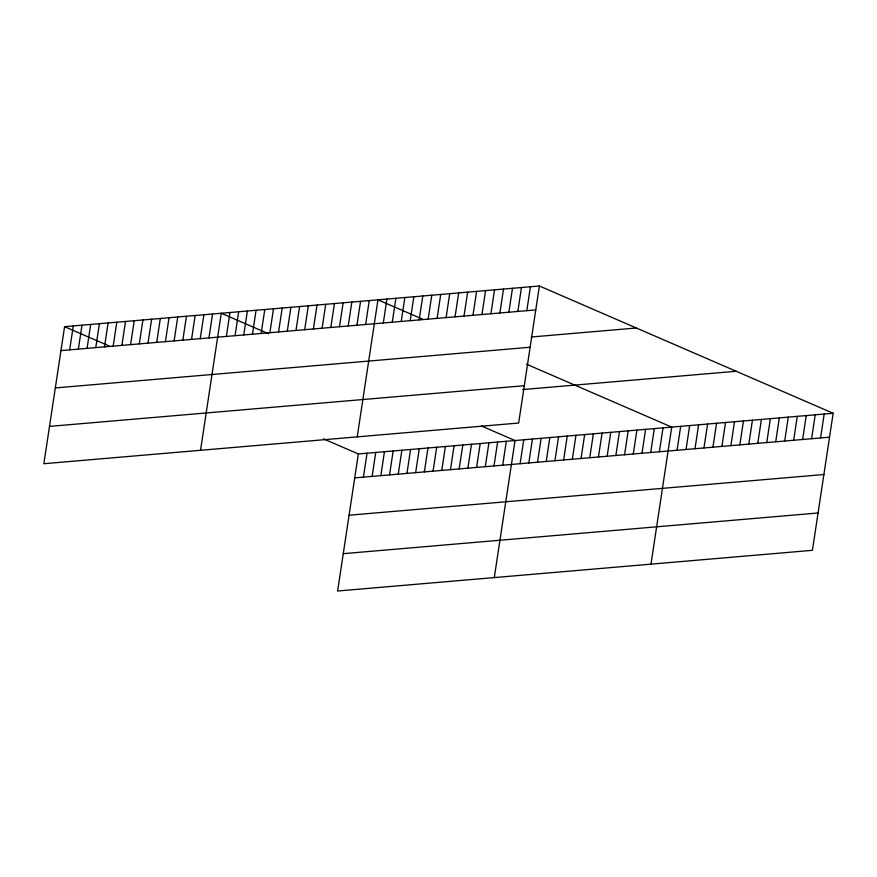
<?xml version="1.0" encoding="UTF-8"?>
<svg xmlns="http://www.w3.org/2000/svg" width="877" height="877" viewBox="0 0 877 877"><rect width="100%" height="100%" fill="white"/><g stroke="black" fill="none" stroke-linecap="round" stroke-linejoin="round"><path stroke-width="1.32" d="M64.58 326.683L43.85 463.725L518.658 423.032L539.388 285.99L64.58 326.683L109.318 346.064M69.667 349.846L73.284 325.937M78.371 349.101L81.989 325.192M87.075 348.355L90.693 324.446M95.779 347.61L99.397 323.701M104.484 346.864L108.101 322.955M113.188 346.119L116.805 322.21M121.892 345.374L125.51 321.464M130.596 344.628L134.214 320.719M139.3 343.883L142.918 319.973M148.005 343.137L151.622 319.217M156.709 342.392L160.327 318.472M165.413 341.646L169.031 317.726M174.117 340.901L177.735 316.981M182.833 340.155L186.439 316.235M191.537 339.41L195.154 315.49M200.241 338.665L203.859 314.744M208.945 337.919L212.563 313.999M200.537 450.296L221.267 313.253L268.494 333.72M226.354 336.428L229.971 312.508M235.058 335.683L238.676 311.763M243.762 334.937L247.38 311.017M252.466 334.181L256.084 310.272M261.171 333.435L264.788 309.526M269.875 332.69L273.492 308.781M278.579 331.945L282.197 308.035M287.283 331.199L290.901 307.29M295.988 330.454L299.605 306.544M304.692 329.708L308.309 305.799M313.396 328.963L317.014 305.053M322.111 328.217L325.718 304.308M330.815 327.472L334.433 303.552M339.52 326.726L343.137 302.806M348.224 325.981L351.841 302.061M356.928 325.235L360.546 301.315M365.632 324.49L369.25 300.57M357.224 436.867L377.954 299.824L422.692 319.217M323.536 438.884L358.342 453.968L337.612 591.01L812.42 550.317L833.15 413.275L539.388 285.99M383.304 322.977L386.921 299.057M363.429 477.132L367.046 453.212M392.271 322.21L395.889 298.29M372.133 476.386L375.751 452.466M401.238 321.431L404.856 297.522M380.837 475.641L384.455 451.721M410.206 320.664L413.823 296.755M389.541 474.895L393.159 450.975M419.173 319.897L422.791 295.988M398.246 474.15L401.863 450.23M428.151 319.129L431.769 295.22M406.95 473.405L410.568 449.484M437.119 318.362L440.736 294.442M415.654 472.659L419.272 448.739M446.086 317.595L449.704 293.674M424.358 471.914L427.976 447.994M455.053 316.827L458.671 292.907M433.063 471.168L436.68 447.248M464.021 316.06L467.638 292.14M441.767 470.423L445.384 446.503M472.988 315.292L476.606 291.372M450.471 469.677L454.089 445.757M481.955 314.525L485.573 290.605M459.175 468.932L462.793 445.012M490.923 313.747L494.54 289.838M467.88 468.175L471.497 444.266M476.595 467.43L480.201 443.521M499.901 312.979L503.519 289.07M485.299 466.685L488.917 442.775M508.868 312.212L512.486 288.303M494.003 465.939L497.621 442.03M517.836 311.445L521.453 287.524M502.707 465.194L506.325 441.284M526.803 310.677L530.421 286.757M494.299 577.581L515.029 440.539L481.473 425.992M520.116 463.703L523.733 439.794M528.82 462.957L532.438 439.048M537.524 462.212L541.142 438.303M546.228 461.466L549.846 437.546M554.933 460.721L558.55 436.801M563.637 459.976L567.255 436.055M572.341 459.23L575.959 435.31M581.045 458.485L584.663 434.564M589.75 457.739L593.367 433.819M598.454 456.994L602.071 433.074M607.158 456.248L610.776 432.328M615.862 455.503L619.48 431.583M624.577 454.757L628.184 430.837M633.282 454.012L636.899 430.092M641.986 453.266L645.604 429.346M650.69 452.51L654.308 428.601M659.394 451.765L663.012 427.855M650.986 564.152L671.716 427.11L526.474 364.185M677.066 450.252L680.684 426.343M686.033 449.484L689.651 425.575M695.001 448.717L698.618 424.797M703.968 447.95L707.586 424.029M712.935 447.182L716.553 423.262M721.914 446.415L725.531 422.495M730.881 445.648L734.498 421.727M739.848 444.88L743.466 420.96M748.815 444.102L752.433 420.193M757.783 443.334L761.4 419.425M766.75 442.567L770.368 418.658M775.717 441.8L779.335 417.88M784.685 441.032L788.302 417.112M793.663 440.265L797.281 416.345M802.63 439.498L806.248 415.577M811.598 438.73L815.215 414.81M820.565 437.963L824.183 414.043M60.962 350.603L535.77 309.91M531.265 336.998L636.329 327.998M55.317 387.93L530.125 347.237M49.496 426.397L524.303 385.705M522.539 389.585L736.209 371.267M358.342 453.968L833.15 413.275M354.725 477.877L829.532 437.185M349.079 515.216L823.887 474.523M343.258 553.672L818.066 512.99"/></g></svg>
